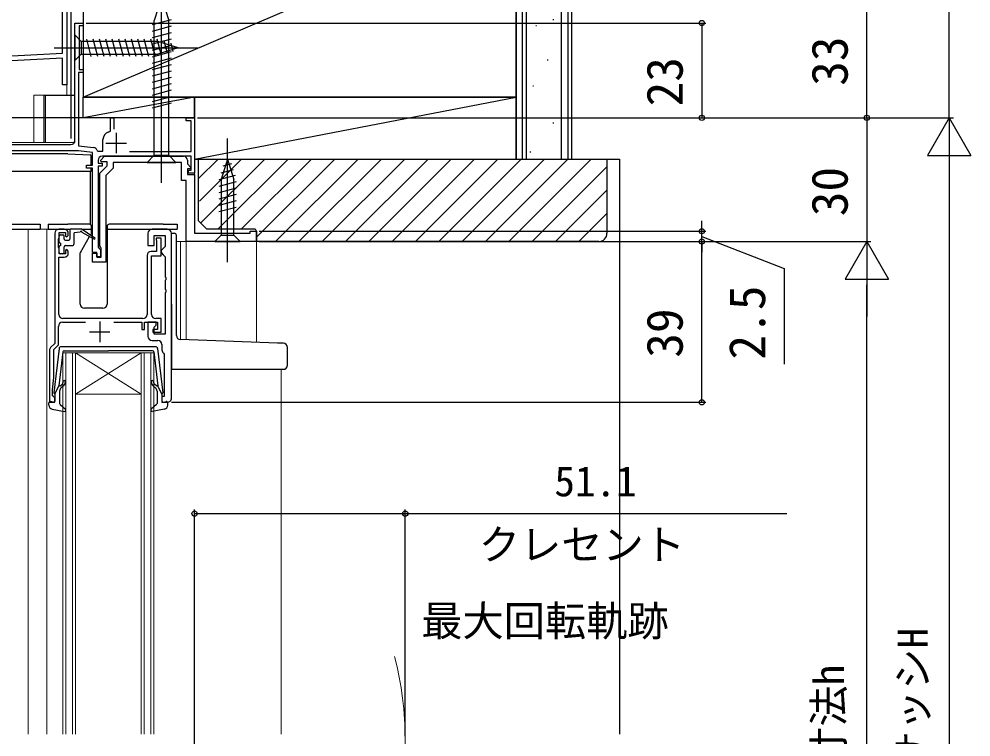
# Model space of a CAD drawing. Units: millimetres, scale not verified. Extents: x -525 to 525, y -782 to 778.
# Drawn here: x -93.3 to 137.5, y 183.8 to 358 of the extents above; entities that cross this region are included whole.
import ezdxf
from ezdxf.enums import TextEntityAlignment as Align

# ---------------------------------------------------------------- set-up
doc = ezdxf.new("R2010")
doc.units = ezdxf.units.MM
doc.header["$LTSCALE"] = 4
for name, color, linetype in [('0-2_YKK_11', 7, 'Continuous'), ('0-5_YKK_13', 4, 'Continuous'), ('0-7_YKK_D', 6, 'Continuous'), ('0-9_YSS_K', 3, 'Continuous'), ('0-A_YSS_KE', 3, 'Continuous')]:
    doc.layers.add(name, color=color, linetype=linetype)
doc.layers.add('0-4_YKK_12', color=2, linetype='Continuous', lineweight=18)
doc.styles.add('ＭＳ ゴシック', font='')
doc.styles.get('ＭＳ ゴシック').set_extended_font_data('MS Gothic')

msp = doc.modelspace()

# ---------------------------------------------------------------- linework, layer by layer
at = {"layer": '0-2_YKK_11'}
for p, q in [((-69.787, 330.382), (-69.787, 325.382)), ((-72.287, 327.882), (-67.287, 327.882)), ((-82.387, 306.982), (-83.687, 306.982)), ((-57.387, 306.982), (-61.087, 306.982)), ((-56.387, 265.982), (-56.387, 305.982)), ((-62.287, 300.582), (-62.287, 286.282)), ((-82.787, 284.382), (-77.186, 284.382)), ((-63.287, 285.282), (-82.687, 285.282)), ((-73.787, 284.582), (-73.787, 279.582)), ((-76.287, 282.082), (-71.287, 282.082)), ((-61.087, 279.982), (-59.687, 279.982)), ((-58.687, 278.982), (-58.687, 277.682))]:
    msp.add_line(p, q, dxfattribs=at)
for points in [[(-152.144, 346.044), (-82.787, 349.679), (-82.787, 369.979)], [(-81.787, 368.879), (-81.787, 341.979), (-82.787, 341.979), (-82.787, 348.478), (-104.507, 347.339)], [(-79.787, 328.482), (-79.787, 356.982), (-77.787, 356.982), (-77.787, 356.282), (-78.787, 356.282), (-78.787, 345.682), (-77.787, 345.682), (-77.787, 344.982), (-78.887, 344.982), (-78.887, 327.182), (-75.283, 326.803)], [(-66.562, 325.782), (-51.587, 325.782), (-51.587, 333.282), (-52.787, 333.282), (-52.787, 333.982), (-50.787, 333.982), (-50.787, 320.582), (-52.287, 320.582), (-52.287, 321.282), (-51.587, 321.282), (-51.587, 324.682), (-73.187, 324.682)], [(-71.737, 330.537), (-71.187, 330.737), (-71.187, 333.982), (-70.387, 333.982), (-70.387, 331.268)], [(-74.429, 326.095), (-74.142, 325.882), (-72.987, 325.882), (-72.987, 328.751)], [(-136.787, 303.682), (-136.787, 325.982), (-119.587, 326.883), (-119.302, 326.598), (-118.704, 326.629), (-118.387, 326.946), (-117.087, 327.014), (-116.802, 326.729), (-116.204, 326.76), (-115.887, 327.077), (-108.166, 327.482), (-80.787, 327.482)], [(-74.187, 323.682), (-74.187, 322.982), (-73.187, 322.982), (-73.187, 322.282), (-74.187, 322.282), (-74.187, 302.582), (-73.887, 302.282), (-73.587, 301.982), (-73.587, 300.282), (-74.487, 300.282), (-74.487, 301.282), (-75.487, 301.282), (-75.487, 321.782), (-76.987, 321.782), (-76.987, 322.482), (-75.487, 322.482), (-75.487, 325.618), (-78.95, 325.982), (-108.126, 325.982)], [(-72.287, 319.96), (-72.287, 298.982), (-75.487, 298.982), (-75.487, 301.182), (-74.487, 301.182), (-74.487, 300.182), (-73.387, 300.182), (-73.387, 302.382), (-73.587, 302.664), (-73.787, 302.947), (-73.787, 320.582), (-71.987, 322.382), (-71.987, 323.282), (-73.463, 323.282), (-73.624, 323.669), (-72.611, 324.682), (-53.487, 324.682)], [(-52.487, 323.682), (-52.487, 322.806), (-51.651, 321.969), (-51.811, 321.582), (-52.487, 321.582), (-52.487, 320.282), (-50.787, 320.282), (-50.787, 305.982), (-37.287, 305.982), (-37.287, 306.482), (-35.787, 306.482), (-35.787, 303.982), (-52.787, 303.982), (-52.787, 318.782), (-53.987, 318.782), (-53.987, 323.182), (-70.487, 323.182), (-70.487, 321.76), (-72.287, 319.96)], [(-84.687, 305.982), (-84.687, 279.282), (-85.694, 278.274)], [(-81.387, 301.182), (-81.387, 301.682), (-81.787, 302.082), (-82.087, 301.782), (-82.087, 300.982), (-83.587, 300.982), (-83.587, 302.182), (-83.687, 302.405), (-83.787, 302.629), (-83.787, 304.534), (-83.687, 304.758), (-83.587, 304.982), (-83.587, 306.182), (-82.087, 306.182), (-82.087, 305.382), (-81.787, 305.082), (-81.387, 305.482), (-81.387, 305.982)], [(-62.087, 305.982), (-62.087, 302.982), (-60.587, 302.982), (-60.587, 305.482), (-57.887, 305.482), (-57.887, 302.782), (-58.387, 302.282), (-58.887, 301.782), (-58.887, 301.282), (-58.387, 300.782), (-57.887, 300.282), (-57.887, 295.44), (-57.767, 295.257), (-57.767, 294.707), (-57.887, 294.523), (-57.887, 292.44), (-57.767, 292.257), (-57.767, 291.707), (-57.887, 291.523), (-57.887, 281.482), (-60.587, 281.482), (-60.587, 283.182), (-60.087, 283.682), (-60.087, 284.382), (-62.087, 284.382), (-62.087, 280.982)], [(-61.187, 286.282), (-61.187, 300.482), (-58.887, 300.482), (-58.887, 304.782), (-60.087, 304.782), (-60.087, 304.382), (-60.037, 304.216), (-59.987, 304.05), (-59.987, 301.582), (-61.287, 301.582)], [(-83.687, 286.282), (-83.687, 300.182), (-82.387, 300.182)], [(-70.389, 284.382), (-63.587, 284.382), (-63.587, 282.682), (-62.887, 282.682), (-62.887, 284.382), (-59.787, 284.382), (-59.787, 282.682), (-60.887, 282.682), (-60.887, 281.982), (-58.887, 281.982), (-58.887, 285.282), (-60.187, 285.282)], [(-85.987, 277.567), (-85.987, 264.982), (-84.687, 264.982), (-84.687, 266.082), (-84.987, 266.382), (-85.187, 266.582), (-85.187, 267.982), (-84.887, 270.982), (-84.887, 277.809), (-83.787, 278.909), (-83.787, 283.382)], [(-58.303, 276.893), (-58.187, 276.657), (-58.187, 266.382), (-58.687, 266.382), (-58.687, 264.982), (-57.387, 264.982)]]:
    msp.add_lwpolyline(points, dxfattribs=at)
for centre, radius, start, end in [((-71.087, 328.751), 1.9, 110.00001, 179.99998), ((-80.787, 328.482), 1, 270.00001, 359.99999), ((-75.387, 325.808), 1, 16.69101, 84.00003), ((-73.187, 323.682), 1, 90.00001, 179.99999), ((-53.487, 323.682), 1, 0.00001, 89.99999), ((-83.687, 305.982), 1, 90.00001, 179.99999), ((-82.387, 305.982), 1, 0.00001, 89.99999), ((-61.087, 305.982), 1, 90.00001, 179.99999), ((-57.387, 305.982), 1, 0.00001, 89.99999), ((-82.387, 301.182), 1, 270.00001, 359.99999), ((-61.287, 300.582), 1, 90.00001, 179.99999), ((-82.687, 286.282), 1, 180.00001, 269.99999), ((-63.287, 286.282), 1, 270.00001, 359.99999), ((-60.187, 286.282), 1, 180.00001, 269.99999), ((-82.787, 283.382), 1, 90.00001, 179.99999), ((-61.087, 280.982), 1, 180.00001, 269.99999), ((-59.687, 278.982), 1, 0.00001, 89.99999), ((-84.987, 277.567), 1, 135.00003, 180.00002), ((-57.687, 277.682), 1, 179.99996, 232.02012), ((-57.387, 265.982), 1, 269.99998, 0.00002)]:
    msp.add_arc(centre, radius, start, end, dxfattribs=at)
at = {"layer": '0-4_YKK_12'}
for p, q in [((-77.789, 356.982), (-77.789, 598.982)), ((-81.789, 339.482), (-81.789, 366.979)), ((-79.787, 356.682), (-79.787, 356.982)), ((-79.487, 356.982), (-79.787, 356.982)), ((-79.787, 356.982), (-79.787, 327.982)), ((-78.087, 356.982), (-77.787, 356.982)), ((-77.787, 356.682), (-77.787, 356.982)), ((-87.289, 327.982), (-87.289, 339.482)), ((-50.787, 333.982), (-77.787, 333.982)), ((-50.787, 333.982), (-50.787, 306.282)), ((-108.179, 327.982), (-79.787, 327.982)), ((-91.087, 184.482), (-91.087, 306.982)), ((-82.387, 306.982), (-91.087, 306.982)), ((-86.587, 184.482), (-86.587, 306.982)), ((-55.188, 303.982), (-35.787, 303.982)), ((-54.187, 303.982), (-54.187, 280.186)), ((-52.787, 303.982), (-52.787, 280.137)), ((-35.787, 303.982), (-35.787, 279.544)), ((-82.687, 276.982), (-82.687, 184.482)), ((-82.687, 276.982), (-79.687, 276.982)), ((-81.987, 184.482), (-81.987, 276.982)), ((-80.387, 276.982), (-80.387, 184.482)), ((-79.687, 184.482), (-79.687, 276.982)), ((-63.687, 276.982), (-79.687, 276.982)), ((-63.687, 276.982), (-79.687, 266.982)), ((-79.687, 276.982), (-63.687, 266.982)), ((-63.687, 276.982), (-63.687, 184.482)), ((-63.687, 276.982), (-60.687, 276.982)), ((-62.987, 184.482), (-62.987, 276.982)), ((-61.387, 276.982), (-61.387, 184.482)), ((-60.687, 184.482), (-60.687, 276.982)), ((-29.787, 184.482), (-29.787, 272.982)), ((-63.687, 266.982), (-79.687, 266.982))]:
    msp.add_line(p, q, dxfattribs=at)
for points in [[(-79.787, 356.982), (-77.787, 356.982), (-77.787, 333.982)], [(-89.789, 327.982), (-89.789, 339.482), (-81.789, 339.482)]]:
    msp.add_lwpolyline(points, dxfattribs=at)
msp.add_circle((-174.788, 446.981), 90, dxfattribs=at)
msp.add_arc((-79.68, 183.051), 79.993, 345.22275, 14.6786, dxfattribs=at)
at = {"layer": '0-5_YKK_13'}
for p, q in [((-58.786, 318.182), (-58.786, 368.182)), ((-58.786, 363.182), (-60.536, 357.631)), ((-58.786, 363.182), (-57.036, 357.631)), ((-56.493, 357.74), (-61.086, 356.509)), ((-56.486, 356.189), (-61.086, 354.956)), ((-60.536, 324.932), (-60.536, 357.631)), ((-57.036, 324.932), (-57.036, 357.631)), ((-79.787, 354.082), (-79.787, 347.882)), ((-79.787, 354.082), (-78.237, 352.532)), ((-56.486, 354.636), (-61.086, 353.403)), ((-84.787, 350.982), (-49.787, 350.982)), ((-59.703, 352.532), (-78.237, 352.532)), ((-78.237, 352.532), (-78.237, 349.432)), ((-75.811, 348.882), (-76.936, 353.082)), ((-74.258, 348.882), (-75.383, 353.082)), ((-72.705, 348.882), (-73.83, 353.082)), ((-71.152, 348.882), (-72.277, 353.082)), ((-69.599, 348.882), (-70.725, 353.082)), ((-68.046, 348.882), (-69.172, 353.082)), ((-66.493, 348.882), (-67.619, 353.082)), ((-64.94, 348.882), (-66.066, 353.082)), ((-63.387, 348.882), (-64.513, 353.082)), ((-61.835, 348.882), (-62.96, 353.082)), ((-60.282, 348.882), (-61.407, 353.082)), ((-56.486, 353.083), (-61.086, 351.85)), ((-56.486, 351.53), (-61.086, 350.297)), ((-58.798, 349.14), (-59.854, 353.082)), ((-54.787, 350.982), (-59.703, 352.532)), ((-54.787, 350.982), (-59.703, 349.432)), ((-57.366, 349.592), (-58.18, 352.628)), ((-55.934, 350.043), (-56.483, 352.093)), ((-79.787, 347.882), (-78.237, 349.432)), ((-78.237, 349.432), (-59.703, 349.432)), ((-56.486, 349.977), (-61.086, 348.744)), ((-56.486, 348.424), (-61.086, 347.191)), ((-56.486, 346.871), (-61.086, 345.639)), ((-56.486, 345.318), (-61.086, 344.086)), ((-56.486, 343.765), (-61.086, 342.533)), ((-56.486, 342.212), (-61.086, 340.98)), ((-87.289, 339.482), (-79.787, 339.482)), ((-86.989, 339.482), (-86.989, 327.982)), ((-56.486, 340.659), (-61.086, 339.427)), ((-56.486, 339.107), (-61.086, 337.874)), ((-56.486, 337.554), (-61.086, 336.321)), ((-42.787, 298.982), (-42.787, 328.982)), ((-81.537, 325.285), (-109.137, 325.285)), ((-81.537, 325.285), (-76.121, 325)), ((-75.837, 322.482), (-75.837, 324.701)), ((-62.286, 323.182), (-60.536, 324.932)), ((-62.286, 323.182), (-55.286, 323.182)), ((-60.536, 324.932), (-57.036, 324.932)), ((-55.286, 323.182), (-57.036, 324.932)), ((-42.787, 323.982), (-44.337, 319.066)), ((-42.787, 323.982), (-41.237, 319.066)), ((-75.837, 320.985), (-111.911, 320.985)), ((-76.037, 320.75), (-76.037, 320.985)), ((-75.837, 320.985), (-75.837, 321.782)), ((-41.397, 321.403), (-44.433, 320.589)), ((-41.849, 322.835), (-43.898, 322.285)), ((-76.037, 317.685), (-76.037, 320.75)), ((-40.946, 319.971), (-44.887, 318.915)), ((-44.337, 319.066), (-44.337, 305.532)), ((-41.237, 305.532), (-41.237, 319.066)), ((-76.037, 308.117), (-76.037, 317.685)), ((-40.687, 318.487), (-44.887, 317.362)), ((-40.687, 316.934), (-44.887, 315.809)), ((-40.687, 315.381), (-44.887, 314.256)), ((-40.687, 313.828), (-44.887, 312.703)), ((-40.687, 312.276), (-44.887, 311.15)), ((-112.983, 306.982), (-88.183, 306.982)), ((-99.383, 308.182), (-88.183, 308.182)), ((-88.183, 308.182), (-88.183, 306.982)), ((-86.283, 308.182), (-86.283, 306.982)), ((-86.283, 308.182), (-83.583, 308.182)), ((-86.283, 306.982), (-80.905, 306.982)), ((-83.583, 308.182), (-81.483, 308.182)), ((-76.283, 308.182), (-81.483, 308.182)), ((-80.684, 307.079), (-78.286, 307.079)), ((-75.186, 304.952), (-78.286, 307.079)), ((-78.144, 306.982), (-75.783, 306.982)), ((-75.783, 306.039), (-75.783, 307.682)), ((-71.983, 307.682), (-71.983, 288.782)), ((-71.983, 306.982), (-54.983, 306.982)), ((-58.383, 308.182), (-71.483, 308.182)), ((-58.383, 308.182), (-54.983, 308.182)), ((-54.983, 308.182), (-54.983, 306.982)), ((-83.584, 303.882), (-83.584, 305.282)), ((-83.284, 305.582), (-82.684, 305.582)), ((-82.384, 304.582), (-82.384, 305.282)), ((-80.984, 306.779), (-80.984, 304.582)), ((-78.486, 306.279), (-79.984, 306.079)), ((-79.984, 303.482), (-79.984, 306.079)), ((-78.443, 301.352), (-76.22, 305.202)), ((-78.086, 306.279), (-75.186, 304.606)), ((-76.03, 305.531), (-75.824, 305.889)), ((-56.387, 305.982), (-55.688, 305.982)), ((-55.188, 281.187), (-55.188, 305.482)), ((-45.887, 303.982), (-44.337, 305.532)), ((-44.337, 305.532), (-41.237, 305.532)), ((-39.687, 303.982), (-41.237, 305.532)), ((-83.584, 301.282), (-83.584, 302.682)), ((-83.284, 303.582), (-83.284, 302.982)), ((-82.384, 301.282), (-82.384, 302.682)), ((-82.084, 304.282), (-81.284, 304.282)), ((-82.084, 302.982), (-80.484, 302.982)), ((-45.887, 303.982), (-39.687, 303.982)), ((-82.684, 300.982), (-83.284, 300.982)), ((-78.483, 288.782), (-78.483, 301.202)), ((-56.388, 288.809), (-56.388, 273.982)), ((-72.983, 287.782), (-77.483, 287.782)), ((-30.701, 279.366), (-54.223, 280.187)), ((-29.253, 279.315), (-30.701, 279.366)), ((-83.639, 278.035), (-84.885, 267.294)), ((-82.718, 277.212), (-83.674, 268.977)), ((-60.233, 278.477), (-83.142, 278.477)), ((-82.42, 277.477), (-71.687, 277.477)), ((-60.954, 277.477), (-71.687, 277.477)), ((-60.656, 277.212), (-59.701, 268.977)), ((-59.736, 278.035), (-58.489, 267.294)), ((-28.288, 273.982), (-28.288, 278.316)), ((-56.388, 273.982), (-56.388, 272.982)), ((-56.388, 272.982), (-30.736, 272.982)), ((-30.736, 272.982), (-29.288, 272.982)), ((-84.687, 266.977), (-83.674, 268.977)), ((-83.328, 268.963), (-82.944, 269.285)), ((-82.623, 268.902), (-83.13, 268.477)), ((-60.751, 268.902), (-60.244, 268.477)), ((-60.047, 268.963), (-60.43, 269.285)), ((-58.687, 266.977), (-59.701, 268.977)), ((-84.687, 266.977), (-84.687, 265.277)), ((-83.487, 267.711), (-83.487, 264.709)), ((-59.887, 267.711), (-59.887, 264.709)), ((-58.687, 266.977), (-58.687, 265.277)), ((-86.087, 264.308), (-86.087, 264.877)), ((-85.068, 264.988), (-85.707, 265.166)), ((-85.27, 263.325), (-82.342, 262.782)), ((-83.389, 264.488), (-82.085, 263.299)), ((-59.985, 264.488), (-61.289, 263.299)), ((-58.105, 263.325), (-61.032, 262.782)), ((-58.307, 264.988), (-57.668, 265.166)), ((-57.287, 264.308), (-57.287, 264.877))]:
    msp.add_line(p, q, dxfattribs=at)
for centre, radius, start, end in [((-76.137, 324.701), 0.3, 0, 86.98721), ((-80.684, 306.779), 0.3, 90, 180), ((-76.283, 307.682), 0.5, 0, 90), ((-71.483, 307.682), 0.5, 90, 180), ((-83.284, 305.282), 0.3, 90, 180), ((-82.684, 305.282), 0.3, 0, 90), ((-78.286, 306.279), 0.2, 0, 180), ((-76.083, 306.039), 0.3, 330, 0), ((-75.086, 304.779), 0.2, 240.01406, 120.01406), ((-55.688, 305.482), 0.5, 0, 90), ((-83.284, 303.882), 0.3, 180, 270), ((-83.284, 302.682), 0.3, 90, 180), ((-82.084, 304.582), 0.3, 180, 270), ((-82.084, 302.682), 0.3, 90, 180), ((-81.284, 304.582), 0.3, 270, 0), ((-80.484, 303.482), 0.5, 270, 0), ((-83.284, 301.282), 0.3, 180, 270), ((-82.684, 301.282), 0.3, 270, 0), ((-78.183, 301.202), 0.3, 150, 180), ((-77.483, 288.782), 1, 180, 270), ((-72.983, 288.782), 1, 270, 0), ((-54.188, 281.187), 1, 180, 268), ((-29.288, 278.316), 1, 0, 88), ((-83.142, 277.977), 0.5, 90, 173.37911), ((-82.42, 277.177), 0.3, 90, 173.37911), ((-60.954, 277.177), 0.3, 6.62089, 90), ((-60.233, 277.977), 0.5, 6.62089, 90), ((-29.288, 273.982), 1, 270, 0), ((-83.587, 270.051), 1, 310.00001, 0), ((-83.587, 270.051), 1.5, 310.00001, 0), ((-82.337, 270.051), 0.25, 0, 180), ((-61.037, 270.051), 0.25, 0, 180), ((-59.787, 270.051), 1.5, 180, 229.99999), ((-59.787, 270.051), 1, 180, 229.99999), ((-83.456, 269.117), 0.2, 173.37911, 310.00001), ((-82.487, 267.711), 1, 130.00001, 180), ((-60.887, 267.711), 1, 360, 49.99999), ((-59.918, 269.117), 0.2, 229.99999, 6.62089), ((-84.587, 267.26), 0.3, 173.37911, 250.52878), ((-58.787, 267.26), 0.3, 289.47122, 6.62089), ((-85.787, 264.877), 0.3, 74.43464, 180), ((-85.087, 264.308), 1, 180, 259.48786), ((-84.987, 265.277), 0.3, 254.43464, 0), ((-83.187, 264.709), 0.3, 180, 227.64469), ((-82.287, 263.077), 0.3, 259.48786, 47.64469), ((-61.087, 263.077), 0.3, 132.35531, 280.51214), ((-60.187, 264.709), 0.3, 312.35531, 360), ((-58.387, 265.277), 0.3, 180, 285.56536), ((-58.287, 264.308), 1, 280.51214, 0), ((-57.587, 264.877), 0.3, 0, 105.56536)]:
    msp.add_arc(centre, radius, start, end, dxfattribs=at)
at = {"layer": '0-7_YKK_D'}
for p, q in [((132.207, 333.982), (132.207, 598.982)), ((112.207, 333.982), (112.207, 366.979)), ((-77.087, 356.982), (73.207, 356.982)), ((72.207, 356.982), (72.207, 333.982)), ((-53.487, 333.982), (-293.789, 333.982)), ((-50.087, 333.982), (113.207, 333.982)), ((-50.087, 333.982), (133.207, 333.982)), ((-50.087, 333.982), (133.207, 333.982)), ((112.207, 333.982), (112.207, 303.982)), ((132.207, 333.982), (126.957, 324.888)), ((132.207, 333.982), (137.457, 324.888)), ((132.207, 333.982), (132.207, 315.795)), ((126.957, 324.888), (137.457, 324.888)), ((132.207, 323.482), (132.207, 74.482)), ((72.207, 306.482), (72.207, 309.032)), ((-35.087, 306.482), (73.207, 306.482)), ((72.207, 303.982), (72.207, 306.482)), ((72.207, 303.982), (72.207, 306.482)), ((-35.087, 303.982), (73.207, 303.982)), ((-35.087, 303.982), (113.207, 303.982)), ((72.207, 264.982), (72.207, 303.982)), ((72.207, 303.982), (72.207, 301.432)), ((112.207, 303.982), (106.957, 294.888)), ((112.207, 303.982), (117.457, 294.888)), ((112.207, 303.982), (112.207, 285.795)), ((106.957, 294.888), (117.457, 294.888)), ((112.207, 74.482), (112.207, 293.482)), ((-56.387, 264.982), (73.207, 264.982)), ((-50.787, 61.882), (-50.787, 238.982)), ((0.313, 183.982), (0.313, 238.982))]:
    msp.add_line(p, q, dxfattribs=at)
for points in [[(72.207, 305.232), (92.207, 297.469), (92.207, 274.242)], [(-50.787, 237.982), (0.313, 237.982), (92.829, 237.982)]]:
    msp.add_lwpolyline(points, dxfattribs=at)
for centre in [(72.207, 356.982), (72.207, 333.982), (112.207, 333.982), (112.207, 333.982), (72.207, 306.482), (72.207, 303.982), (72.207, 303.982), (72.207, 264.982), (-50.787, 237.982), (0.313, 237.982)]:
    msp.add_circle(centre, 0.637, dxfattribs=at)
at = {"layer": '0-9_YSS_K'}
for p, q in [((28.713, 323.979), (28.713, 667.263)), ((38.213, 323.979), (38.213, 667.263)), ((40.713, 323.979), (40.713, 667.263)), ((-77.787, 338.982), (27.213, 383.982)), ((36.122, 357.816), (36.322, 357.816)), ((31.926, 356.417), (32.126, 356.417)), ((34.723, 348.025), (34.923, 348.025)), ((31.226, 341.73), (31.426, 341.73)), ((-50.787, 338.982), (-77.787, 338.982)), ((-50.787, 323.979), (27.213, 338.979)), ((36.122, 332.737), (36.322, 332.737)), ((30.527, 325.743), (30.727, 325.743)), ((-50.787, 323.979), (27.213, 323.979)), ((-49.787, 319.287), (-45.096, 323.979)), ((-49.613, 313.805), (-39.439, 323.979)), ((-49.283, 308.478), (-33.782, 323.979)), ((-45.125, 306.979), (-28.125, 323.979)), ((-39.468, 306.979), (-22.468, 323.979)), ((-35.787, 305.003), (-16.812, 323.979)), ((-31.155, 303.979), (-11.155, 323.979)), ((-25.498, 303.979), (-5.498, 323.979)), ((-19.841, 303.979), (0.159, 323.979)), ((-14.184, 303.979), (5.816, 323.979)), ((-8.527, 303.979), (11.473, 323.979)), ((-2.87, 303.979), (17.13, 323.979)), ((2.786, 303.979), (22.786, 323.979)), ((8.443, 303.979), (28.443, 323.979)), ((14.1, 303.979), (34.1, 323.979)), ((19.757, 303.979), (39.757, 323.979)), ((25.414, 303.979), (45.414, 323.979)), ((31.071, 303.979), (49.213, 322.121)), ((36.728, 303.979), (49.213, 316.464)), ((42.384, 303.979), (49.213, 310.807))]:
    msp.add_line(p, q, dxfattribs=at)
for points in [[(-50.787, 333.982), (-77.787, 333.982), (-77.787, 338.982)], [(-50.787, 333.982), (-50.787, 338.982), (-77.787, 333.982)], [(27.213, 323.979), (27.213, 338.979), (-50.787, 338.979), (-50.787, 323.979)], [(49.213, 323.979), (52.213, 323.979), (52.213, 184.482)]]:
    msp.add_lwpolyline(points, dxfattribs=at)
at = {"layer": '0-A_YSS_KE'}
for p, q in [((27.213, 667.263), (27.213, 323.979)), ((29.713, 323.979), (29.713, 667.263)), ((39.713, 667.263), (39.713, 323.979)), ((-80.787, 359.983), (-80.787, 328.983)), ((-49.787, 308.982), (-49.787, 323.982)), ((-49.787, 323.982), (49.213, 323.982)), ((27.213, 323.982), (39.713, 323.982)), ((49.213, 323.982), (49.213, 305.982)), ((-47.787, 306.982), (-49.787, 308.982)), ((-36.287, 306.982), (-47.787, 306.982)), ((-35.787, 303.982), (-35.787, 306.482)), ((47.213, 303.982), (-35.787, 303.982))]:
    msp.add_line(p, q, dxfattribs=at)
msp.add_lwpolyline([(27.213, 338.982), (27.213, 383.982), (-77.787, 383.982), (-77.787, 338.982)], close=True, dxfattribs=at)
for centre, radius, start, end in [((-36.287, 306.482), 0.5, 0, 90), ((47.213, 305.982), 2, 270, 0)]:
    msp.add_arc(centre, radius, start, end, dxfattribs=at)

# ---------------------------------------------------------------- texts
at = {"layer": '0-7_YKK_D', "style": 'ＭＳ ゴシック'}
for s, height, p in [('33', 8.798, (110.207, 341.753)), ('23', 8.798, (70.207, 336.754)), ('30', 8.798, (110.207, 310.118)), ('2.5', 8.798, (90.207, 275.355)), ('39', 8.798, (70.207, 275.788)), ('サッシH', 7.331, (129.184, 175.26)), ('内法基準寸法h', 7.331, (108.843, 136.311))]:
    msp.add_text(s, height=height, rotation=90, dxfattribs=at).set_placement(p, align=Align.BOTTOM_LEFT)
for s, p in [('51.1', (36.454, 239.982)), ('クレセント', (18.13, 224.618)), ('最大回転軌跡', (4.181, 206.076))]:
    msp.add_text(s, height=7.331, dxfattribs=at).set_placement(p, align=Align.BOTTOM_LEFT)

doc.saveas('drawing.dxf')
